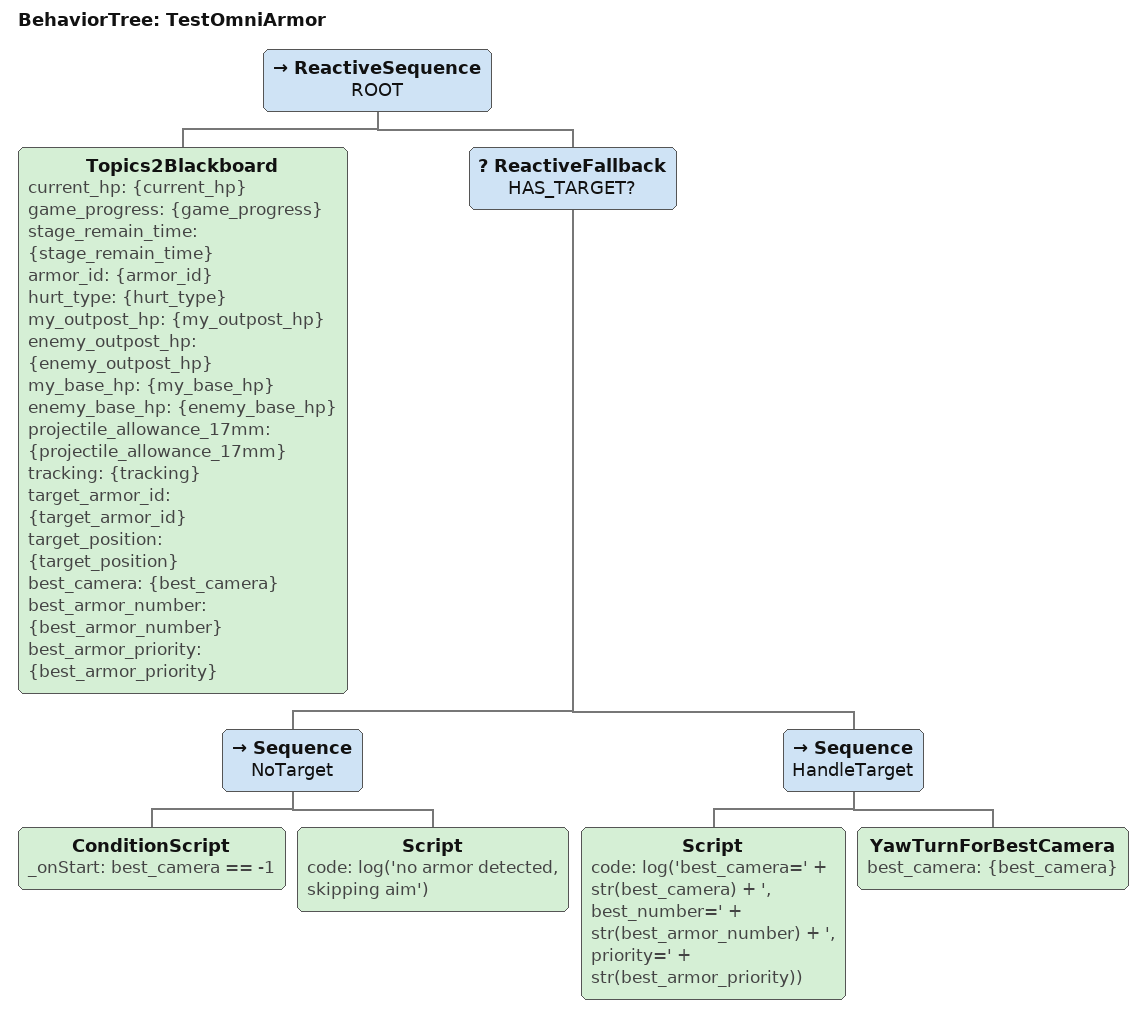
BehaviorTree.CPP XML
<?xml version="1.0" encoding="UTF-8"?>
<root BTCPP_format="4">
  <BehaviorTree ID="TestOmniArmor">
    <ReactiveSequence name="ROOT">
      <!-- 1. 从话题更新黑板（包括 best_camera / best_armor_*） -->
      <Topics2Blackboard
          current_hp="{current_hp}"
          game_progress="{game_progress}"
          stage_remain_time="{stage_remain_time}"
          armor_id="{armor_id}"
          hurt_type="{hurt_type}"
          my_outpost_hp="{my_outpost_hp}"
          enemy_outpost_hp="{enemy_outpost_hp}"
          my_base_hp="{my_base_hp}"
          enemy_base_hp="{enemy_base_hp}"
          projectile_allowance_17mm="{projectile_allowance_17mm}"
          tracking="{tracking}"
          target_armor_id="{target_armor_id}"
          target_position="{target_position}"
          best_camera="{best_camera}"
          best_armor_number="{best_armor_number}"
          best_armor_priority="{best_armor_priority}" />

      <!-- 2. 如果没有任何装甲（best_camera == -1），直接返回 SUCCESS，不做自瞄 -->
      <ReactiveFallback name="HAS_TARGET?">
        <Sequence name="NoTarget">
          <ConditionScript _onStart="best_camera == -1"/>
          <!-- 只是个占位动作 -->
          <Script code="log('no armor detected, skipping aim')"/>
        </Sequence>

        <!-- 3. 有装甲时，根据 best_camera 决定行为 -->
        <Sequence name="HandleTarget">
          <!-- 日志：打印当前最佳装甲 -->
          <Script code="log('best_camera=' + str(best_camera) + ', best_number=' + str(best_armor_number) + ', priority=' + str(best_armor_priority))"/>

          <!-- 根据 best_camera 决定是否发送云台转向 110° 的指令，然后交给自瞄 -->
          <YawTurnForBestCamera best_camera="{best_camera}"/>
        </Sequence>
      </ReactiveFallback>
    </ReactiveSequence>
  </BehaviorTree>

</root>
